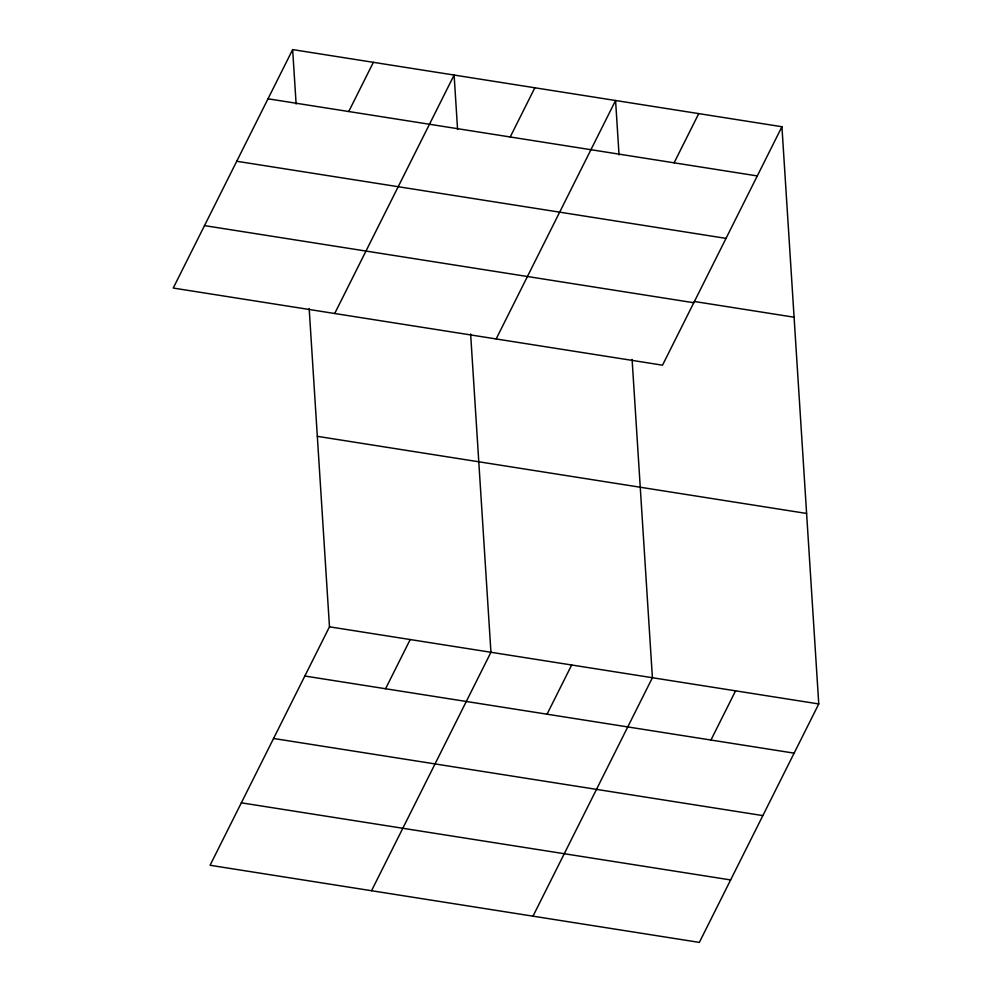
<?xml version="1.0" encoding="UTF-8"?>
<svg xmlns="http://www.w3.org/2000/svg" width="992" height="992" viewBox="0 0 992 992"><rect width="100%" height="100%" fill="white"/><g stroke="black" fill="none" stroke-linecap="round" stroke-linejoin="round"><path stroke-width="1.49" d="M292.652 49.6L173.24 288.052L662.52 365.18L781.932 126.728L292.652 49.6L296.124 104.024M348.738 111.526L373.376 62.322M334.701 313.509L454.113 75.057L457.585 129.481M510.21 136.983L534.849 87.78M309.169 308.549L329.48 626.82L210.068 865.272L699.348 942.4L818.76 703.948L781.932 126.728M496.161 338.954L615.573 100.502L619.045 154.926M385.566 688.746L410.204 639.542M674.114 162.812L698.752 113.609M371.529 890.729L490.941 652.265L470.63 333.994M547.038 714.203L571.677 665M533.002 916.174L652.401 677.722L632.102 359.451M710.942 740.032L735.58 690.829M268.014 98.803L757.293 175.931M236.728 161.262L726.02 238.378M694.276 301.469L794.084 317.204M204.513 225.606L693.792 302.734M317.328 436.331L806.608 513.459M329.48 626.82L818.76 703.948M304.842 676.023L794.121 753.151M273.569 738.47L762.848 815.598M241.341 802.826L730.633 879.941"/></g></svg>
